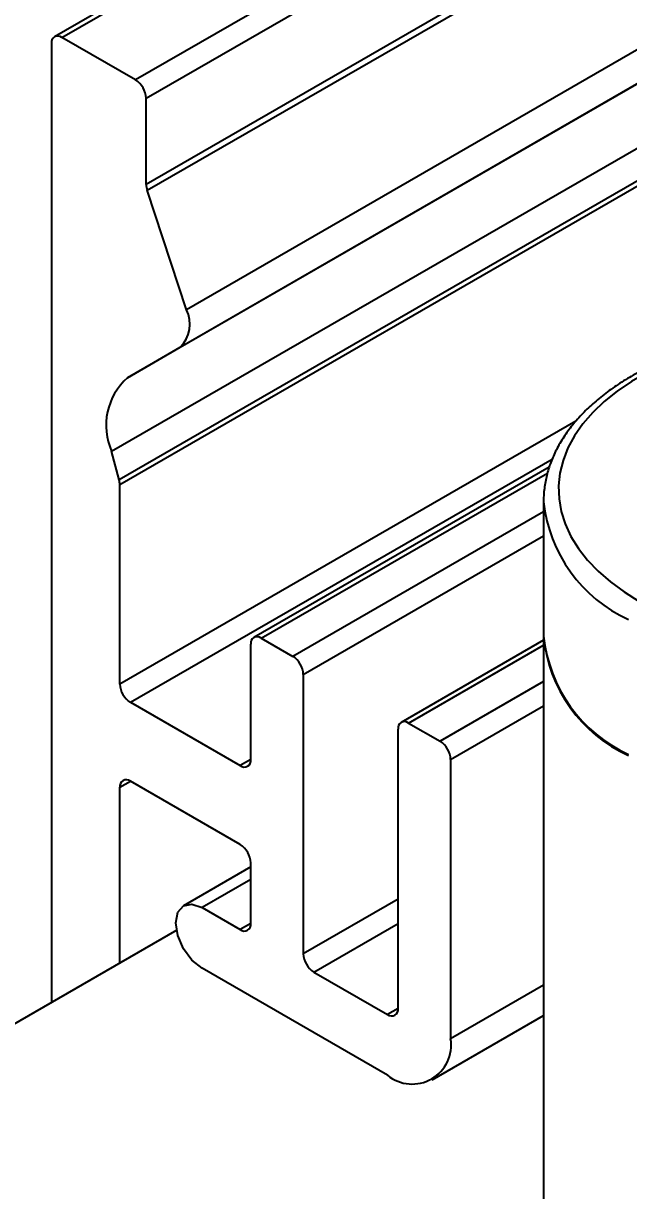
# Model space of a CAD drawing. Extents: x 0 to 10.8, y -11.1 to 0.
# Drawn here: x 4.064 to 4.471, y -5.661 to -4.876 of the extents above; entities that cross this region are included whole.
import ezdxf
from ezdxf import colors
from ezdxf.entities.mleader import LeaderData, LeaderLine
from ezdxf.math import Vec2, Vec3

# ---------------------------------------------------------------- set-up
doc = ezdxf.new("R2010")
doc.units = 0
doc.header["$LTSCALE"] = 0.5
doc.header["$MEASUREMENT"] = 0
for name, color, linetype in [('Dimension', 10, 'CONTINUOUS'), ('FAB DWG', 221, 'CONTINUOUS'), ('Housing', 150, 'CONTINUOUS'), ('Mounting', 4, 'CONTINUOUS')]:
    doc.layers.add(name, color=color, linetype=linetype)
doc.styles.get("Standard").update_dxf_attribs({"font": 'arial.ttf'})

msp = doc.modelspace()

# ---------------------------------------------------------------- linework, layer by layer
at = {"layer": 'Dimension', "transparency": 16777216}
msp.add_open_spline([(4.29579, -4.4533), (5.64507, -4.36628), (6.24435, -5.5783), (6.84362, -6.79032), (8.1929, -6.7033)], degree=3, dxfattribs=at)
at = {"layer": 'Housing', "transparency": 16777216}
for p, q in [((4.82536, -4.45758), (4.08531, -4.8847)), ((4.09031, -4.88519), (4.83038, -4.45806)), ((4.91298, -4.46753), (4.13981, -4.91376)), ((4.14688, -4.92601), (4.93583, -4.47067)), ((5.01434, -4.48332), (4.14688, -4.98397)), ((4.14754, -4.98781), (5.01989, -4.48433)), ((4.49647, -4.88215), (4.17391, -5.06831)), ((4.08324, -4.88928), (4.08324, -5.53421)), ((4.13981, -4.91376), (4.09031, -4.88519)), ((4.49647, -4.90497), (4.13435, -5.11396)), ((4.16968, -5.09355), (4.49647, -4.90495)), ((4.14688, -4.98397), (4.14688, -4.92601)), ((4.12366, -5.16348), (4.48935, -4.95243)), ((4.48655, -4.97618), (4.12878, -5.18267)), ((4.1292, -5.18571), (4.48647, -4.97951)), ((4.17391, -5.06831), (4.14754, -4.98781)), ((4.13435, -5.11396), (4.16968, -5.09355)), ((4.43551, -5.14326), (4.1292, -5.32004)), ((4.12878, -5.18267), (4.12366, -5.16348)), ((4.13627, -5.33229), (4.41967, -5.16873)), ((4.41769, -5.17409), (4.21922, -5.28864)), ((4.22422, -5.28913), (4.41648, -5.17817)), ((4.1292, -5.32004), (4.1292, -5.18571)), ((4.41397, -5.2041), (4.24543, -5.30138)), ((4.2525, -5.31362), (4.41397, -5.22043)), ((4.22422, -5.28913), (4.24543, -5.30138)), ((4.41397, -5.29051), (4.31822, -5.34577)), ((4.21715, -5.3708), (4.21715, -5.29322)), ((4.32322, -5.34627), (4.41397, -5.29388)), ((4.2525, -5.31362), (4.2525, -5.50145)), ((4.41397, -5.31837), (4.34443, -5.35851)), ((4.13627, -5.33229), (4.21008, -5.37488)), ((4.3515, -5.37076), (4.41397, -5.3347)), ((4.31614, -5.53818), (4.31614, -5.35035)), ((4.32322, -5.34627), (4.34443, -5.35851)), ((4.21715, -5.3708), (4.21008, -5.37488)), ((4.3515, -5.37076), (4.3515, -5.55858)), ((4.1292, -5.38945), (4.13628, -5.38537)), ((4.1292, -5.50768), (4.1292, -5.38945)), ((4.21008, -5.42797), (4.13627, -5.38537)), ((4.21715, -5.48104), (4.21715, -5.44021)), ((4.21715, -5.44301), (4.17195, -5.4691)), ((4.21715, -5.45146), (4.18445, -5.47034)), ((4.18445, -5.47034), (4.21008, -5.48513)), ((4.31614, -5.46472), (4.2525, -5.50145)), ((4.21715, -5.48105), (4.21008, -5.48513)), ((4.25958, -5.5137), (4.31614, -5.48105)), ((4.30907, -5.5831), (4.18445, -5.51117)), ((4.25958, -5.5137), (4.30907, -5.54226)), ((4.41397, -5.52253), (4.3515, -5.55858)), ((4.31614, -5.53818), (4.30907, -5.54226)), ((4.33907, -5.58606), (4.41397, -5.54283))]:
    msp.add_line(p, q, dxfattribs=at)
at = {"layer": 'Housing', "transparency": 16777216, "flags": 128}
msp.add_lwpolyline([(4.18445, -5.51117), (4.17768, -5.50571), (4.17195, -5.49797), (4.16811, -5.48914), (4.16677, -5.48055), (4.16811, -5.47351), (4.17195, -5.4691), (4.17768, -5.46799), (4.18445, -5.47034)], dxfattribs=at)
at = {"layer": 'Housing', "transparency": 16777216}
for centre, radius, start, end in [((4.08755, -4.88858), 0.00437, 50.81497, 189.22027), ((4.13153, -4.9267), 0.01537, 2.60229, 57.39771), ((4.15935, -4.98379), 0.01247, 180.82988, 198.7794), ((4.15519, -5.07815), 0.02115, 313.26253, 27.72774), ((4.16295, -5.14605), 0.04298, 131.71121, 203.92514), ((4.11731, -5.18583), 0.01189, 0.57195, 15.40241), ((4.22146, -5.29252), 0.00437, 50.81497, 189.22027), ((4.23715, -5.31432), 0.01537, 2.60229, 57.39771), ((4.14455, -5.31934), 0.01537, 182.60229, 237.39771), ((4.32046, -5.34965), 0.00437, 50.81497, 189.22027), ((4.33615, -5.37145), 0.01537, 2.60229, 57.39771), ((4.21284, -5.3715), 0.00437, 230.81497, 9.22027), ((4.13351, -5.38876), 0.00437, 50.81497, 189.22027), ((4.2018, -5.44091), 0.01537, 2.60229, 57.39771), ((4.21284, -5.48174), 0.00437, 230.81497, 9.22027), ((4.26786, -5.50075), 0.01537, 182.60229, 237.39771), ((4.31183, -5.53888), 0.00437, 230.81497, 9.22027), ((4.32563, -5.56278), 0.02621, 230.81497, 9.22027)]:
    msp.add_arc(centre, radius, start, end, dxfattribs=at)
at = {"layer": 'Mounting', "lineweight": 25, "transparency": 16777216}
for p, q in [((4.41397, -5.19706), (4.41397, -5.28769)), ((4.41397, -5.28851), (4.41397, -6.17214)), ((4.16755, -5.48554), (3.86819, -5.65836))]:
    msp.add_line(p, q, dxfattribs=at)
at = {"layer": 'Mounting', "lineweight": 25, "transparency": 16777216, "flags": 128}
msp.add_lwpolyline([(4.49066, -5.10679), (4.48353, -5.1104), (4.473, -5.11648), (4.46335, -5.12303), (4.45464, -5.13001), (4.44693, -5.13737), (4.44027, -5.14506), (4.43471, -5.15304), (4.43028, -5.16125), (4.42701, -5.16964), (4.42491, -5.17816), (4.42401, -5.18674), (4.42431, -5.19534), (4.42581, -5.2039), (4.4285, -5.21236), (4.43235, -5.22067), (4.43735, -5.22877), (4.44347, -5.23661), (4.45066, -5.24414), (4.45887, -5.25132), (4.46806, -5.25809), (4.47816, -5.26441)], dxfattribs=at)
at = {"layer": 'Mounting', "lineweight": 25, "transparency": 16777216}
for centre, radius, start, end in [((4.51188, -5.18706), 0.09845, 186.00647, 245.52067), ((4.5118, -5.27779), 0.09833, 185.78015, 245.54), ((4.5117, -5.27873), 0.09817, 185.47557, 245.5659)]:
    msp.add_arc(centre, radius, start, end, dxfattribs=at)
msp.add_open_spline([(4.48985, -5.10435), (4.4892, -5.10463), (4.48462, -5.1066), (4.47674, -5.11077), (4.46632, -5.11686), (4.45674, -5.12347), (4.44798, -5.13051), (4.44012, -5.13796), (4.4332, -5.14578), (4.42729, -5.15392), (4.42242, -5.16231), (4.41863, -5.17091), (4.4159, -5.17963), (4.41439, -5.18843), (4.41379, -5.19437), (4.41398, -5.19735), (4.41398, -5.19739)], degree=3, knots=[0, 0, 0, 0, 0.013819, 0.096971, 0.18021, 0.263513, 0.346818, 0.430028, 0.513018, 0.595628, 0.677685, 0.759042, 0.839624, 0.919469, 0.998742, 1, 1, 1, 1], dxfattribs=at)

# ---------------------------------------------------------------- leaders
at = {"layer": 'FAB DWG', "transparency": 16777216}
ml = msp.add_multileader_mtext('Standard', dxfattribs=at)
ml.set_content('BK01119 (x2)', color=256)
ml.set_leader_properties()
ml.build(insert=Vec2(0, 0))
ml.multileader.update_dxf_attribs({"text_right_attachment_type": 2, "dogleg_length": 0.36, "arrow_head_size": 0.25})
ctx = ml.context
ctx.base_point, ctx.char_height, ctx.arrow_head_size, ctx.landing_gap_size, ctx.plane_origin = Vec3(0.73784, -5.50536), 0.25, 0.25, 0.09, Vec3(3.83849, -9.21382)
ctx.right_attachment, ctx.text_align_type = 2, 2
notes = []
notes.append((ctx, [(0, (1, 1, 0), (3.37521, -5.5075), (-1, 0), 0.36, [(0, [(4.47206, -7.57428)], 0, [])])]))
ctx.mtext.insert, ctx.mtext.alignment, ctx.mtext.flow_direction = Vec3(2.92521, -5.34361), 3, 5
for ctx, leaders in notes:
    for number, flags, end, landing, length, lines in leaders:
        leader = LeaderData()
        leader.index, (leader.has_last_leader_line, leader.has_dogleg_vector, leader.attachment_direction) = number, flags
        leader.last_leader_point, leader.dogleg_vector, leader.dogleg_length = Vec3(end), Vec3(landing), length
        for number, points, colour, breaks in lines:
            line = LeaderLine()
            line.index, line.vertices, line.color, line.breaks = number, Vec3.list(points), colors.encode_raw_color(colour), breaks
            leader.lines.append(line)
        ctx.leaders.append(leader)

doc.saveas('drawing.dxf')
